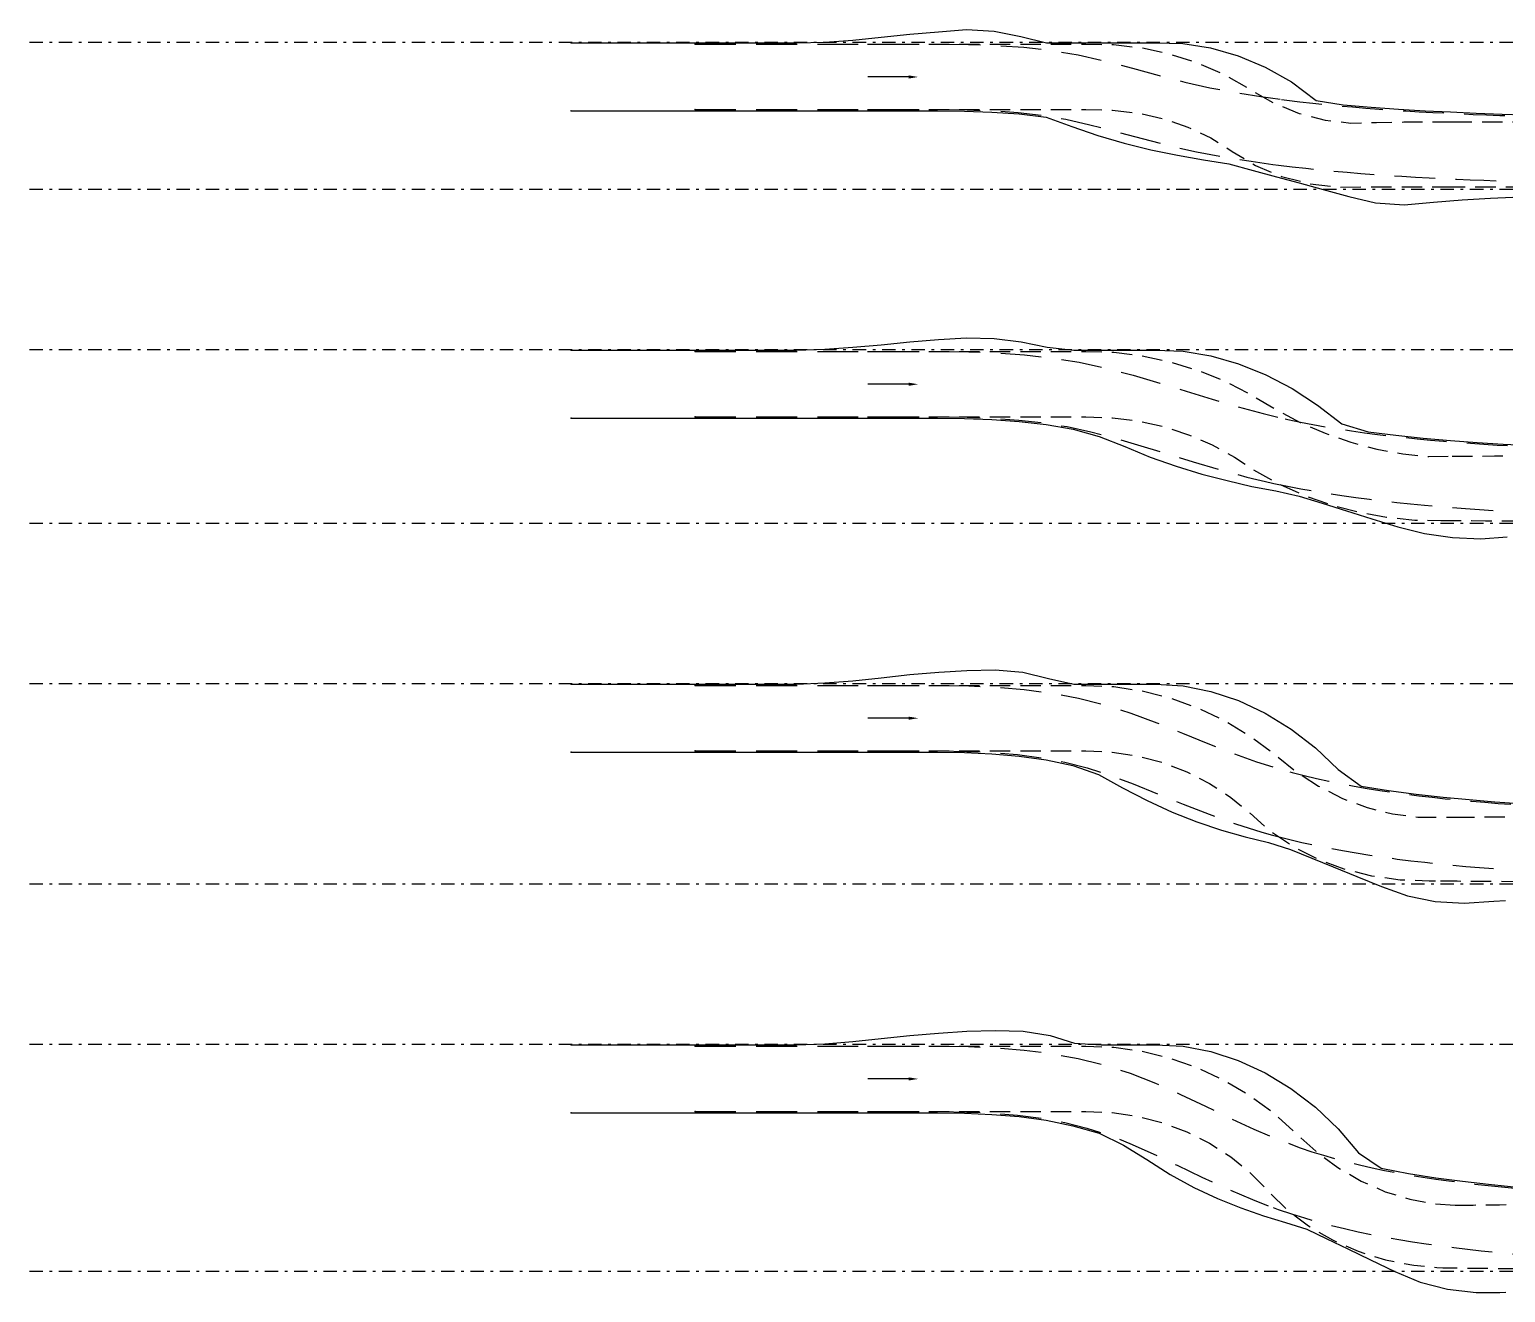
# Model space of a CAD drawing. Header units: millimetres. Extents: x -50 to 50, y -12 to 81.
# Drawn here: x -50 to 5.2, y 34.2 to 81.5 of the extents above; entities that cross this region are included whole.
import ezdxf
from ezdxf import colors
from ezdxf.entities.mleader import LeaderData, LeaderLine
from ezdxf.math import Vec2, Vec3

# ---------------------------------------------------------------- set-up
doc = ezdxf.new("R2010")
doc.units = ezdxf.units.MM
for name, pattern in [('DASHDOT', [1, 0.5, -0.25, 0, -0.25]), ('DASHED', [0.75, 0.5, -0.25]), ('DASHEDX2', [1.5, 1, -0.5])]:
    doc.linetypes.add(name, pattern=pattern)
doc.layers.add('ATVEHICLE', color=7, linetype='Continuous')
doc.layers.add('vej', color=7, linetype='DASHDOT')
doc.styles.get("Standard").update_dxf_attribs({"font": 'romans'})

# ---------------------------------------------------------------- blocks, each defined once
blk = doc.blocks.new('*U1520')
at = {"layer": 'ATVEHICLE', "color": 2, "lineweight": 0}
blk.add_circle((0, 0), 0.0127, dxfattribs=at)
blk = doc.blocks.new('*U1521')
at = {"layer": 'ATVEHICLE', "color": 2, "lineweight": 0}
blk.add_circle((0, 0), 0.0127, dxfattribs=at)
blk = doc.blocks.new('*U1522')
at = {"layer": 'ATVEHICLE', "color": 1, "lineweight": 0}
blk.add_circle((0, 0), 0.0127, dxfattribs=at)
blk = doc.blocks.new('*U1523')
at = {"layer": 'ATVEHICLE', "color": 1, "lineweight": 0}
blk.add_circle((0, 0), 0.0127, dxfattribs=at)
blk = doc.blocks.new('*U1526')
at = {"layer": 'ATVEHICLE', "color": 2, "lineweight": 0}
blk.add_circle((0, 0), 0.0127, dxfattribs=at)
blk = doc.blocks.new('*U1527')
at = {"layer": 'ATVEHICLE', "color": 2, "lineweight": 0}
blk.add_circle((0, 0), 0.0127, dxfattribs=at)
blk = doc.blocks.new('*U1528')
at = {"layer": 'ATVEHICLE', "color": 1, "lineweight": 0}
blk.add_circle((0, 0), 0.0127, dxfattribs=at)
blk = doc.blocks.new('*U1529')
at = {"layer": 'ATVEHICLE', "color": 1, "lineweight": 0}
blk.add_circle((0, 0), 0.0127, dxfattribs=at)
blk = doc.blocks.new('*U1532')
at = {"layer": 'ATVEHICLE', "color": 2, "lineweight": 0}
blk.add_circle((0, 0), 0.0127, dxfattribs=at)
blk = doc.blocks.new('*U1533')
at = {"layer": 'ATVEHICLE', "color": 2, "lineweight": 0}
blk.add_circle((0, 0), 0.0127, dxfattribs=at)
blk = doc.blocks.new('*U1534')
at = {"layer": 'ATVEHICLE', "color": 1, "lineweight": 0}
blk.add_circle((0, 0), 0.0127, dxfattribs=at)
blk = doc.blocks.new('*U1535')
at = {"layer": 'ATVEHICLE', "color": 1, "lineweight": 0}
blk.add_circle((0, 0), 0.0127, dxfattribs=at)
blk = doc.blocks.new('*U1538')
at = {"layer": 'ATVEHICLE', "color": 2, "lineweight": 0}
blk.add_circle((0, 0), 0.0127, dxfattribs=at)
blk = doc.blocks.new('*U1539')
at = {"layer": 'ATVEHICLE', "color": 2, "lineweight": 0}
blk.add_circle((0, 0), 0.0127, dxfattribs=at)
blk = doc.blocks.new('*U1540')
at = {"layer": 'ATVEHICLE', "color": 1, "lineweight": 0}
blk.add_circle((0, 0), 0.0127, dxfattribs=at)
blk = doc.blocks.new('*U1541')
at = {"layer": 'ATVEHICLE', "color": 1, "lineweight": 0}
blk.add_circle((0, 0), 0.0127, dxfattribs=at)
blk = doc.blocks.new('BUS 13 S')
at = {"layer": 'ATVEHICLE', "color": 1, "linetype": 'Continuous', "ltscale": 1.524, "flags": 128}
for points in [[(-29.73, 80.974), (-28.677, 80.974), (-27.623, 80.974), (-26.569, 80.974), (-25.515, 80.974), (-24.461, 80.974), (-23.407, 80.974), (-22.354, 80.974), (-21.3, 80.974), (-20.246, 80.996), (-19.191, 81.068), (-18.131, 81.183), (-17.065, 81.292), (-15.99, 81.388), (-15.99, 81.388), (-14.937, 81.471), (-13.905, 81.412), (-12.913, 81.213), (-11.948, 80.974), (-10.927, 80.975), (-9.907, 80.975), (-8.886, 80.975), (-7.865, 80.975), (-6.84, 80.947), (-5.805, 80.786), (-4.773, 80.488), (-3.76, 80.06), (-2.782, 79.508), (-1.857, 78.816), (-0.844, 78.652), (0.201, 78.566), (1.228, 78.493), (2.221, 78.433), (3.174, 78.384), (4.133, 78.341), (5.105, 78.304), (5.888, 78.278)], [(-29.73, 78.424), (-28.677, 78.424), (-27.623, 78.424), (-26.569, 78.424), (-25.515, 78.424), (-24.461, 78.424), (-23.407, 78.424), (-22.354, 78.424), (-21.3, 78.424), (-20.246, 78.424), (-19.192, 78.424), (-18.138, 78.424), (-17.084, 78.424), (-16.031, 78.424), (-16.031, 78.424), (-16.031, 78.424), (-15.01, 78.415), (-13.99, 78.382), (-12.972, 78.311), (-11.959, 78.19), (-10.993, 77.845), (-10.022, 77.499), (-9.035, 77.216), (-8.04, 76.974), (-7.042, 76.766), (-6.066, 76.597), (-5.121, 76.447), (-4.215, 76.2), (-3.335, 75.96), (-2.488, 75.728), (-1.598, 75.486), (-0.639, 75.224), (0.367, 74.984), (1.432, 74.909), (2.532, 75.014), (3.604, 75.094), (4.663, 75.154), (5.505, 75.195)], [(-29.73, 69.474), (-28.677, 69.474), (-27.623, 69.474), (-26.569, 69.474), (-25.515, 69.474), (-24.461, 69.474), (-23.407, 69.474), (-22.354, 69.474), (-21.3, 69.474), (-20.246, 69.505), (-19.19, 69.577), (-18.132, 69.668), (-17.065, 69.781), (-15.993, 69.864), (-15.993, 69.864), (-14.946, 69.927), (-13.907, 69.904), (-12.893, 69.785), (-11.918, 69.577), (-10.927, 69.474), (-9.907, 69.474), (-8.886, 69.474), (-7.865, 69.474), (-6.836, 69.428), (-5.796, 69.256), (-4.761, 68.962), (-3.742, 68.553), (-2.752, 68.034), (-1.803, 67.411), (-0.895, 66.716), (0.092, 66.414), (1.126, 66.289), (2.153, 66.183), (3.166, 66.094), (4.162, 66.019), (5.141, 65.957), (5.99, 65.91)], [(-29.73, 66.924), (-28.677, 66.924), (-27.623, 66.924), (-26.569, 66.924), (-25.515, 66.924), (-24.461, 66.924), (-23.407, 66.924), (-22.354, 66.924), (-21.3, 66.924), (-20.246, 66.924), (-19.192, 66.924), (-18.138, 66.924), (-17.084, 66.924), (-16.031, 66.923), (-16.031, 66.923), (-16.031, 66.923), (-15.01, 66.911), (-13.99, 66.876), (-12.972, 66.805), (-11.958, 66.688), (-10.953, 66.515), (-9.972, 66.24), (-9.018, 65.862), (-8.065, 65.463), (-7.096, 65.129), (-6.137, 64.832), (-5.19, 64.589), (-4.266, 64.374), (-3.363, 64.205), (-2.489, 64.005), (-1.632, 63.739), (-0.724, 63.457), (0.223, 63.164), (1.195, 62.863), (2.2, 62.613), (3.241, 62.464), (4.311, 62.413), (5.289, 62.487)], [(-29.73, 56.975), (-28.677, 56.975), (-27.623, 56.975), (-26.569, 56.975), (-25.515, 56.975), (-24.461, 56.975), (-23.407, 56.975), (-22.354, 56.975), (-21.3, 56.975), (-20.246, 57.016), (-19.19, 57.101), (-18.129, 57.205), (-17.058, 57.331), (-15.98, 57.42), (-15.98, 57.42), (-14.926, 57.485), (-13.865, 57.511), (-12.836, 57.417), (-11.872, 57.182), (-10.927, 56.975), (-9.907, 56.975), (-8.886, 56.975), (-7.865, 56.975), (-6.835, 56.911), (-5.795, 56.701), (-4.765, 56.356), (-3.759, 55.884), (-2.792, 55.291), (-1.879, 54.584), (-1.032, 53.771), (-0.168, 53.157), (0.853, 52.995), (1.88, 52.858), (2.891, 52.743), (3.875, 52.648), (4.829, 52.569), (5.753, 52.503)], [(-29.73, 54.425), (-28.677, 54.425), (-27.623, 54.425), (-26.569, 54.425), (-25.515, 54.425), (-24.461, 54.425), (-23.407, 54.425), (-22.354, 54.425), (-21.3, 54.425), (-20.246, 54.425), (-19.192, 54.425), (-18.138, 54.425), (-17.084, 54.425), (-16.031, 54.423), (-16.031, 54.423), (-16.031, 54.423), (-15.01, 54.408), (-13.99, 54.364), (-12.974, 54.278), (-11.963, 54.137), (-10.964, 53.932), (-10.006, 53.592), (-9.1, 53.096), (-8.18, 52.62), (-7.248, 52.184), (-6.319, 51.813), (-5.402, 51.51), (-4.509, 51.251), (-3.643, 51.04), (-2.817, 50.785), (-2.024, 50.461), (-1.218, 50.133), (-0.338, 49.773), (0.589, 49.395), (1.558, 49.048), (2.594, 48.84), (3.679, 48.775), (4.789, 48.843), (5.229, 48.88)], [(-29.73, 43.475), (-28.677, 43.475), (-27.623, 43.475), (-26.569, 43.475), (-25.515, 43.475), (-24.461, 43.475), (-23.407, 43.475), (-22.354, 43.475), (-21.3, 43.475), (-20.246, 43.512), (-19.19, 43.594), (-18.128, 43.715), (-17.06, 43.822), (-15.982, 43.913), (-15.982, 43.913), (-14.929, 43.979), (-13.869, 44.005), (-12.814, 43.982), (-11.813, 43.824), (-10.898, 43.539), (-9.907, 43.475), (-8.886, 43.475), (-7.865, 43.475), (-6.837, 43.418), (-5.8, 43.218), (-4.772, 42.884), (-3.766, 42.421), (-2.799, 41.836), (-1.884, 41.138), (-1.034, 40.333), (-0.267, 39.427), (0.581, 38.851), (1.596, 38.66), (2.616, 38.499), (3.619, 38.364), (4.597, 38.252), (5.545, 38.159)], [(-29.73, 40.925), (-28.677, 40.925), (-27.623, 40.925), (-26.569, 40.925), (-25.515, 40.925), (-24.461, 40.925), (-23.407, 40.925), (-22.354, 40.925), (-21.3, 40.925), (-20.246, 40.925), (-19.192, 40.925), (-18.138, 40.925), (-17.084, 40.925), (-16.031, 40.924), (-16.031, 40.924), (-16.031, 40.924), (-15.01, 40.909), (-13.99, 40.867), (-12.973, 40.784), (-11.962, 40.647), (-10.962, 40.446), (-9.981, 40.17), (-9.069, 39.716), (-8.188, 39.18), (-7.313, 38.625), (-6.434, 38.129), (-5.55, 37.721), (-4.678, 37.371), (-3.826, 37.072), (-2.999, 36.828), (-2.207, 36.573), (-1.459, 36.213), (-0.674, 35.835), (0.183, 35.422), (1.083, 34.989), (2.03, 34.59), (3.052, 34.327), (4.131, 34.204), (5.021, 34.207)], [(5.021, 34.207), (5.246, 34.222)]]:
    blk.add_lwpolyline(points, dxfattribs=at)
at = {"layer": 'ATVEHICLE', "color": 2, "linetype": 'DASHEDX2', "ltscale": 1.524, "flags": 128}
for points in [[(-25.09, 80.924), (-24.07, 80.924), (-23.049, 80.924), (-22.029, 80.924), (-21.008, 80.924), (-19.987, 80.924), (-18.967, 80.924), (-17.946, 80.924), (-16.925, 80.924), (-15.901, 80.923), (-14.864, 80.912), (-13.825, 80.876), (-12.79, 80.805), (-11.765, 80.688), (-10.756, 80.518), (-9.74, 80.288), (-8.726, 80.022), (-7.733, 79.752), (-6.768, 79.503), (-5.836, 79.292), (-4.891, 79.115), (-3.93, 78.961), (-3.153, 78.853)], [(-25.09, 78.474), (-24.07, 78.474), (-23.049, 78.474), (-22.029, 78.474), (-21.008, 78.474), (-19.987, 78.474), (-18.967, 78.474), (-17.946, 78.474), (-16.925, 78.474), (-15.908, 78.474), (-14.912, 78.463), (-13.943, 78.429), (-13.005, 78.364), (-12.097, 78.261), (-11.229, 78.114), (-10.329, 77.909), (-9.366, 77.657), (-8.369, 77.386), (-7.354, 77.124), (-6.331, 76.893), (-5.313, 76.702), (-4.291, 76.538), (-3.472, 76.424)], [(-3.153, 78.853), (-2.958, 78.828), (-2.468, 78.769), (-1.977, 78.714), (-1.483, 78.663), (-0.989, 78.615), (-0.493, 78.571), (0.005, 78.531), (0.503, 78.493), (1.002, 78.458), (1.503, 78.426), (2.004, 78.396), (2.505, 78.368), (3.008, 78.342), (3.51, 78.318), (4.014, 78.296), (4.518, 78.276), (5.022, 78.257), (5.527, 78.24), (6.031, 78.224), (6.537, 78.209), (7.042, 78.195), (7.548, 78.182), (8.054, 78.17), (8.56, 78.159), (9.067, 78.149), (9.573, 78.14), (10.08, 78.131), (10.587, 78.123), (11.094, 78.116), (11.601, 78.109), (12.109, 78.102), (12.616, 78.096), (13.123, 78.091), (13.631, 78.086), (14.139, 78.081), (14.646, 78.077), (15.154, 78.073), (15.662, 78.069), (16.17, 78.066), (16.678, 78.063), (17.186, 78.06), (17.694, 78.057), (18.202, 78.055), (18.71, 78.053), (19.218, 78.05), (19.726, 78.048), (20.235, 78.047), (20.743, 78.045), (21.251, 78.043), (21.759, 78.042), (22.268, 78.041), (22.776, 78.039), (23.284, 78.038), (23.793, 78.037), (23.894, 78.037)], [(-3.472, 76.424), (-3.267, 76.398), (-2.754, 76.336), (-2.241, 76.278), (-1.728, 76.225), (-1.215, 76.176), (-0.702, 76.13), (-0.189, 76.088), (0.324, 76.05), (0.837, 76.014), (1.349, 75.98), (1.862, 75.95), (2.374, 75.921), (2.886, 75.895), (3.398, 75.871), (3.91, 75.849), (4.422, 75.828), (4.933, 75.809), (5.444, 75.791), (5.956, 75.775), (6.467, 75.76), (6.977, 75.746), (7.488, 75.733), (7.999, 75.721), (8.509, 75.71), (9.019, 75.699), (9.529, 75.69), (10.04, 75.681), (10.55, 75.673), (11.059, 75.666), (11.569, 75.659), (12.079, 75.653), (12.588, 75.647), (13.098, 75.641), (13.608, 75.636), (14.117, 75.631), (14.626, 75.627), (15.136, 75.623), (15.645, 75.62), (16.154, 75.616), (16.663, 75.613), (17.172, 75.61), (17.681, 75.607), (18.19, 75.605), (18.699, 75.603), (19.208, 75.6), (19.717, 75.598), (20.226, 75.597), (20.735, 75.595), (21.244, 75.593), (21.753, 75.592), (22.262, 75.591), (22.77, 75.589), (23.279, 75.588), (23.788, 75.587), (23.89, 75.587)], [(-25.09, 69.424), (-24.07, 69.424), (-23.049, 69.424), (-22.029, 69.424), (-21.008, 69.424), (-19.987, 69.424), (-18.967, 69.424), (-17.946, 69.424), (-16.925, 69.424), (-15.896, 69.423), (-14.855, 69.409), (-13.812, 69.37), (-12.772, 69.297), (-11.74, 69.181), (-10.72, 69.017), (-9.713, 68.798), (-8.705, 68.531), (-7.705, 68.236), (-6.719, 67.932), (-5.746, 67.634), (-4.786, 67.351), (-3.839, 67.095), (-3.01, 66.898)], [(-25.09, 66.974), (-24.07, 66.974), (-23.049, 66.974), (-22.029, 66.974), (-21.008, 66.974), (-19.987, 66.974), (-18.967, 66.974), (-17.946, 66.974), (-16.925, 66.974), (-15.908, 66.973), (-14.91, 66.959), (-13.936, 66.923), (-12.986, 66.856), (-12.063, 66.753), (-11.167, 66.608), (-10.289, 66.417), (-9.368, 66.173), (-8.416, 65.892), (-7.444, 65.592), (-6.456, 65.289), (-5.458, 64.995), (-4.45, 64.723), (-3.543, 64.507)], [(-3.01, 66.898), (-2.917, 66.878), (-2.448, 66.78), (-1.975, 66.688), (-1.498, 66.603), (-1.017, 66.524), (-0.533, 66.451), (-0.047, 66.382), (0.442, 66.319), (0.933, 66.26), (1.426, 66.206), (1.921, 66.155), (2.417, 66.108), (2.914, 66.065), (3.413, 66.024), (3.913, 65.987), (4.413, 65.952), (4.915, 65.92), (5.417, 65.891), (5.92, 65.863), (6.424, 65.838), (6.928, 65.814), (7.433, 65.793), (7.938, 65.772), (8.443, 65.754), (8.949, 65.737), (9.455, 65.721), (9.962, 65.706), (10.468, 65.692), (10.976, 65.68), (11.483, 65.668), (11.99, 65.657), (12.498, 65.647), (13.006, 65.638), (13.514, 65.629), (14.022, 65.621), (14.53, 65.614), (15.039, 65.607), (15.547, 65.601), (16.056, 65.595), (16.564, 65.59), (17.073, 65.585), (17.582, 65.58), (18.091, 65.576), (18.6, 65.572), (19.109, 65.569), (19.618, 65.565), (20.127, 65.562), (20.636, 65.559), (21.146, 65.557), (21.655, 65.554), (22.164, 65.552), (22.674, 65.55), (23.183, 65.548), (23.692, 65.546), (23.896, 65.546)], [(-3.543, 64.507), (-3.442, 64.484), (-2.934, 64.378), (-2.425, 64.28), (-1.914, 64.189), (-1.403, 64.105), (-0.89, 64.027), (-0.377, 63.955), (0.137, 63.888), (0.651, 63.827), (1.165, 63.77), (1.679, 63.717), (2.193, 63.668), (2.708, 63.623), (3.222, 63.582), (3.736, 63.543), (4.25, 63.508), (4.764, 63.475), (5.277, 63.445), (5.791, 63.417), (6.304, 63.391), (6.817, 63.367), (7.33, 63.345), (7.843, 63.324), (8.356, 63.305), (8.868, 63.288), (9.38, 63.272), (9.893, 63.257), (10.405, 63.243), (10.916, 63.23), (11.428, 63.218), (11.94, 63.208), (12.451, 63.198), (12.963, 63.188), (13.474, 63.18), (13.985, 63.172), (14.496, 63.164), (15.007, 63.158), (15.518, 63.151), (16.029, 63.145), (16.539, 63.14), (17.05, 63.135), (17.561, 63.131), (18.071, 63.126), (18.582, 63.122), (19.092, 63.119), (19.602, 63.115), (20.113, 63.112), (20.623, 63.109), (21.133, 63.107), (21.643, 63.104), (22.154, 63.102), (22.664, 63.1), (23.174, 63.098), (23.684, 63.096), (23.888, 63.096)], [(-25.09, 56.925), (-24.07, 56.925), (-23.049, 56.925), (-22.029, 56.925), (-21.008, 56.925), (-19.987, 56.925), (-18.967, 56.925), (-17.946, 56.925), (-16.925, 56.925), (-15.895, 56.923), (-14.853, 56.905), (-13.811, 56.857), (-12.776, 56.771), (-11.752, 56.636), (-10.745, 56.447), (-9.761, 56.199), (-8.791, 55.886), (-7.817, 55.521), (-6.856, 55.135), (-5.913, 54.751), (-4.991, 54.391), (-4.089, 54.066), (-3.204, 53.788), (-2.847, 53.688)], [(-25.09, 54.475), (-24.07, 54.475), (-23.049, 54.475), (-22.029, 54.475), (-21.008, 54.475), (-19.987, 54.475), (-18.967, 54.475), (-17.946, 54.475), (-16.925, 54.475), (-15.911, 54.473), (-14.922, 54.455), (-13.96, 54.412), (-13.029, 54.334), (-12.129, 54.215), (-11.262, 54.052), (-10.43, 53.842), (-9.601, 53.574), (-8.709, 53.239), (-7.78, 52.866), (-6.828, 52.479), (-5.859, 52.1), (-4.88, 51.748), (-3.892, 51.437), (-3.495, 51.325)], [(-2.847, 53.688), (-2.757, 53.663), (-2.303, 53.547), (-1.843, 53.438), (-1.377, 53.336), (-0.907, 53.241), (-0.432, 53.152), (0.046, 53.07), (0.527, 52.993), (1.012, 52.922), (1.499, 52.856), (1.988, 52.794), (2.479, 52.738), (2.973, 52.685), (3.467, 52.636), (3.963, 52.59), (4.461, 52.548), (4.959, 52.509), (5.459, 52.473), (5.959, 52.44), (6.461, 52.409), (6.963, 52.38), (7.465, 52.353), (7.969, 52.329), (8.472, 52.306), (8.977, 52.285), (9.481, 52.265), (9.986, 52.247), (10.492, 52.231), (10.998, 52.215), (11.504, 52.201), (12.01, 52.188), (12.517, 52.175), (13.023, 52.164), (13.53, 52.154), (14.037, 52.144), (14.545, 52.135), (15.052, 52.127), (15.56, 52.119), (16.068, 52.112), (16.575, 52.105), (17.083, 52.099), (17.592, 52.094), (18.1, 52.089), (18.608, 52.084), (19.116, 52.079), (19.625, 52.075), (20.133, 52.072), (20.642, 52.068), (21.15, 52.065), (21.659, 52.062), (22.167, 52.059), (22.676, 52.056), (23.185, 52.054), (23.694, 52.052), (23.897, 52.051)], [(-3.495, 51.325), (-3.395, 51.298), (-2.895, 51.169), (-2.391, 51.05), (-1.885, 50.939), (-1.377, 50.836), (-0.868, 50.741), (-0.357, 50.653), (0.154, 50.572), (0.666, 50.496), (1.179, 50.427), (1.692, 50.362), (2.206, 50.303), (2.719, 50.248), (3.233, 50.197), (3.747, 50.15), (4.261, 50.106), (4.774, 50.066), (5.288, 50.029), (5.801, 49.995), (6.314, 49.963), (6.827, 49.934), (7.34, 49.906), (7.853, 49.881), (8.365, 49.858), (8.878, 49.837), (9.39, 49.817), (9.902, 49.799), (10.413, 49.782), (10.925, 49.766), (11.437, 49.752), (11.948, 49.738), (12.459, 49.726), (12.97, 49.715), (13.481, 49.704), (13.992, 49.694), (14.503, 49.685), (15.014, 49.677), (15.524, 49.669), (16.035, 49.662), (16.545, 49.656), (17.055, 49.65), (17.565, 49.644), (18.075, 49.639), (18.586, 49.634), (19.096, 49.63), (19.605, 49.625), (20.115, 49.622), (20.625, 49.618), (21.135, 49.615), (21.645, 49.612), (22.154, 49.609), (22.664, 49.606), (23.174, 49.604), (23.683, 49.602), (23.887, 49.601)], [(-25.09, 43.425), (-24.07, 43.425), (-23.049, 43.425), (-22.029, 43.425), (-21.008, 43.425), (-19.987, 43.425), (-18.967, 43.425), (-17.946, 43.425), (-16.925, 43.425), (-15.897, 43.423), (-14.859, 43.406), (-13.819, 43.362), (-12.786, 43.278), (-11.764, 43.147), (-10.758, 42.963), (-9.775, 42.719), (-8.82, 42.414), (-7.874, 42.041), (-6.928, 41.617), (-5.995, 41.173), (-5.081, 40.735), (-4.187, 40.321), (-3.31, 39.946), (-2.62, 39.68)], [(-25.09, 40.975), (-24.07, 40.975), (-23.049, 40.975), (-22.029, 40.975), (-21.008, 40.975), (-19.987, 40.975), (-18.967, 40.975), (-17.946, 40.975), (-16.925, 40.975), (-15.912, 40.973), (-14.923, 40.957), (-13.962, 40.916), (-13.031, 40.841), (-12.132, 40.725), (-11.265, 40.566), (-10.433, 40.359), (-9.641, 40.106), (-8.829, 39.785), (-7.96, 39.395), (-7.057, 38.965), (-6.132, 38.522), (-5.191, 38.087), (-4.237, 37.678), (-3.466, 37.38)], [(-2.62, 39.68), (-2.449, 39.618), (-2.022, 39.474), (-1.585, 39.337), (-1.14, 39.209), (-0.688, 39.09), (-0.23, 38.978), (0.235, 38.873), (0.704, 38.775), (1.177, 38.684), (1.655, 38.6), (2.136, 38.521), (2.62, 38.447), (3.107, 38.379), (3.596, 38.316), (4.087, 38.258), (4.58, 38.203), (5.075, 38.153), (5.572, 38.106), (6.069, 38.063), (6.568, 38.023), (7.068, 37.985), (7.569, 37.951), (8.071, 37.919), (8.573, 37.89), (9.076, 37.862), (9.58, 37.837), (10.084, 37.814), (10.589, 37.792), (11.094, 37.772), (11.6, 37.753), (12.106, 37.736), (12.612, 37.72), (13.119, 37.706), (13.626, 37.692), (14.133, 37.679), (14.641, 37.668), (15.148, 37.657), (15.656, 37.647), (16.164, 37.638), (16.672, 37.629), (17.18, 37.622), (17.689, 37.614), (18.197, 37.608), (18.706, 37.601), (19.215, 37.596), (19.724, 37.59), (20.233, 37.585), (20.742, 37.581), (21.251, 37.577), (21.76, 37.573), (22.269, 37.569), (22.778, 37.566), (23.287, 37.563), (23.797, 37.56), (23.899, 37.559)], [(-3.466, 37.38), (-3.272, 37.311), (-2.785, 37.145), (-2.294, 36.992), (-1.797, 36.849), (-1.297, 36.716), (-0.794, 36.593), (-0.288, 36.479), (0.22, 36.374), (0.729, 36.276), (1.24, 36.185), (1.752, 36.101), (2.265, 36.023), (2.778, 35.952), (3.292, 35.885), (3.806, 35.824), (4.32, 35.767), (4.835, 35.715), (5.349, 35.666), (5.863, 35.621), (6.378, 35.58), (6.892, 35.542), (7.406, 35.506), (7.92, 35.474), (8.434, 35.444), (8.947, 35.416), (9.461, 35.39), (9.974, 35.366), (10.487, 35.344), (11, 35.324), (11.513, 35.305), (12.026, 35.287), (12.538, 35.271), (13.05, 35.257), (13.562, 35.243), (14.074, 35.23), (14.586, 35.218), (15.098, 35.208), (15.61, 35.198), (16.121, 35.188), (16.632, 35.18), (17.144, 35.172), (17.655, 35.165), (18.166, 35.158), (18.677, 35.152), (19.188, 35.146), (19.699, 35.14), (20.21, 35.135), (20.72, 35.131), (21.231, 35.127), (21.742, 35.123), (22.252, 35.119), (22.763, 35.116), (23.273, 35.113), (23.784, 35.11), (23.886, 35.109)]]:
    blk.add_lwpolyline(points, dxfattribs=at)
at = {"layer": 'ATVEHICLE', "color": 2, "linetype": 'DASHED', "ltscale": 1.524, "flags": 128}
for points in [[(-18.64, 80.924), (-17.62, 80.924), (-16.599, 80.924), (-15.579, 80.924), (-14.558, 80.924), (-13.537, 80.924), (-12.517, 80.924), (-11.496, 80.924), (-10.475, 80.924), (-9.435, 80.904), (-8.379, 80.783), (-7.329, 80.556), (-6.297, 80.224), (-5.296, 79.789), (-4.338, 79.235), (-3.429, 78.719), (-2.486, 78.332), (-1.523, 78.08), (-0.554, 77.967), (0.405, 77.993), (1.418, 78.01), (2.411, 78.014), (3.208, 78.016)], [(-18.64, 78.474), (-17.62, 78.474), (-16.599, 78.474), (-15.579, 78.474), (-14.558, 78.474), (-13.537, 78.474), (-12.517, 78.474), (-11.496, 78.474), (-10.475, 78.474), (-9.473, 78.455), (-8.501, 78.341), (-7.558, 78.127), (-6.652, 77.816), (-5.792, 77.413), (-5, 76.911), (-4.122, 76.379), (-3.155, 75.976), (-2.122, 75.706), (-1.044, 75.574), (0.057, 75.585), (1.084, 75.589), (2.125, 75.585), (2.956, 75.583)], [(3.208, 78.016), (3.408, 78.017), (3.908, 78.018), (4.408, 78.019), (4.909, 78.019), (5.41, 78.02), (5.912, 78.021), (6.414, 78.021), (6.917, 78.022), (7.42, 78.022), (7.924, 78.022), (8.428, 78.023), (8.932, 78.023), (9.437, 78.023), (9.942, 78.023), (10.447, 78.023), (10.953, 78.024), (11.458, 78.024), (11.964, 78.024), (12.47, 78.024), (12.977, 78.024), (13.483, 78.024), (13.99, 78.024), (14.497, 78.024), (15.004, 78.024), (15.511, 78.024), (16.018, 78.024), (16.525, 78.024), (17.032, 78.024), (17.54, 78.024), (18.047, 78.024), (18.555, 78.024), (19.063, 78.024), (19.57, 78.024), (20.081, 78.024), (20.588, 78.024), (21.096, 78.024), (21.604, 78.024), (22.112, 78.024), (22.62, 78.024), (23.128, 78.024), (23.636, 78.024), (24.144, 78.024), (24.652, 78.024), (25.16, 78.024), (25.668, 78.024), (26.176, 78.024), (26.685, 78.024), (27.193, 78.024), (27.701, 78.024), (28.209, 78.024), (28.718, 78.024), (29.226, 78.024), (29.734, 78.024), (30.243, 78.024), (30.344, 78.024)], [(2.956, 75.583), (3.163, 75.582), (3.681, 75.581), (4.198, 75.58), (4.714, 75.579), (5.23, 75.578), (5.746, 75.578), (6.261, 75.577), (6.775, 75.577), (7.289, 75.577), (7.802, 75.576), (8.316, 75.576), (8.828, 75.576), (9.341, 75.575), (9.853, 75.575), (10.365, 75.575), (10.877, 75.575), (11.388, 75.575), (11.899, 75.575), (12.41, 75.575), (12.921, 75.575), (13.432, 75.575), (13.942, 75.575), (14.453, 75.575), (14.963, 75.574), (15.473, 75.574), (15.983, 75.574), (16.493, 75.574), (17.003, 75.574), (17.512, 75.574), (18.022, 75.574), (18.531, 75.574), (19.041, 75.574), (19.55, 75.574), (20.057, 75.574), (20.567, 75.574), (21.076, 75.574), (21.585, 75.574), (22.095, 75.574), (22.604, 75.574), (23.113, 75.574), (23.622, 75.574), (24.131, 75.574), (24.64, 75.574), (25.149, 75.574), (25.658, 75.574), (26.167, 75.574), (26.676, 75.574), (27.185, 75.574), (27.694, 75.574), (28.203, 75.574), (28.712, 75.574), (29.22, 75.574), (29.729, 75.574), (30.238, 75.574), (30.34, 75.574)], [(-18.64, 69.424), (-17.62, 69.424), (-16.599, 69.424), (-15.579, 69.424), (-14.558, 69.424), (-13.537, 69.424), (-12.517, 69.424), (-11.496, 69.424), (-10.475, 69.424), (-9.427, 69.39), (-8.37, 69.261), (-7.319, 69.036), (-6.284, 68.718), (-5.274, 68.309), (-4.299, 67.81), (-3.377, 67.255), (-2.455, 66.769), (-1.514, 66.358), (-0.558, 66.023), (0.408, 65.767), (1.382, 65.591), (2.359, 65.493), (3.228, 65.501)], [(-18.64, 66.974), (-17.62, 66.974), (-16.599, 66.974), (-15.579, 66.974), (-14.558, 66.974), (-13.537, 66.974), (-12.517, 66.974), (-11.496, 66.974), (-10.475, 66.974), (-9.477, 66.942), (-8.499, 66.818), (-7.548, 66.606), (-6.629, 66.307), (-5.748, 65.925), (-4.912, 65.463), (-4.092, 64.929), (-3.203, 64.443), (-2.264, 64.027), (-1.283, 63.683), (-0.266, 63.413), (0.778, 63.22), (1.841, 63.106), (2.806, 63.098)], [(3.228, 65.501), (3.327, 65.502), (3.822, 65.505), (4.317, 65.508), (4.814, 65.51), (5.312, 65.512), (5.81, 65.514), (6.31, 65.516), (6.81, 65.517), (7.31, 65.518), (7.812, 65.519), (8.314, 65.52), (8.816, 65.52), (9.32, 65.521), (9.823, 65.521), (10.327, 65.522), (10.832, 65.522), (11.337, 65.523), (11.842, 65.523), (12.348, 65.523), (12.854, 65.523), (13.36, 65.523), (13.866, 65.524), (14.373, 65.524), (14.88, 65.524), (15.387, 65.524), (15.894, 65.524), (16.402, 65.524), (16.91, 65.524), (17.418, 65.524), (17.926, 65.524), (18.434, 65.524), (18.942, 65.524), (19.45, 65.524), (19.959, 65.524), (20.467, 65.524), (20.976, 65.524), (21.485, 65.524), (21.994, 65.524), (22.502, 65.524), (23.011, 65.524), (23.523, 65.524), (24.032, 65.524), (24.541, 65.524), (25.05, 65.524), (25.559, 65.524), (26.068, 65.524), (26.577, 65.524), (27.086, 65.524), (27.595, 65.524), (28.105, 65.524), (28.614, 65.524), (29.123, 65.524), (29.633, 65.524), (30.142, 65.524), (30.346, 65.524)], [(2.806, 63.098), (2.911, 63.097), (3.436, 63.094), (3.961, 63.091), (4.484, 63.089), (5.006, 63.086), (5.527, 63.085), (6.048, 63.083), (6.567, 63.082), (7.086, 63.081), (7.605, 63.08), (8.122, 63.079), (8.639, 63.078), (9.156, 63.078), (9.672, 63.077), (10.187, 63.077), (10.702, 63.077), (11.217, 63.076), (11.731, 63.076), (12.245, 63.076), (12.759, 63.076), (13.272, 63.075), (13.785, 63.075), (14.298, 63.075), (14.811, 63.075), (15.323, 63.075), (15.835, 63.075), (16.347, 63.075), (16.859, 63.075), (17.371, 63.075), (17.882, 63.075), (18.394, 63.075), (18.905, 63.075), (19.416, 63.075), (19.927, 63.075), (20.438, 63.074), (20.949, 63.074), (21.46, 63.074), (21.97, 63.074), (22.481, 63.074), (22.992, 63.074), (23.5, 63.074), (24.01, 63.074), (24.521, 63.074), (25.031, 63.074), (25.542, 63.074), (26.052, 63.074), (26.563, 63.074), (27.073, 63.074), (27.583, 63.074), (28.093, 63.074), (28.604, 63.074), (29.114, 63.074), (29.624, 63.074), (30.134, 63.074), (30.338, 63.074)], [(-18.64, 56.925), (-17.62, 56.925), (-16.599, 56.925), (-15.579, 56.925), (-14.558, 56.925), (-13.537, 56.925), (-12.517, 56.925), (-11.496, 56.925), (-10.475, 56.925), (-9.421, 56.878), (-8.363, 56.719), (-7.314, 56.455), (-6.289, 56.086), (-5.298, 55.616), (-4.353, 55.048), (-3.464, 54.388), (-2.638, 53.72), (-1.775, 53.155), (-0.876, 52.697), (0.051, 52.349), (0.996, 52.116), (1.95, 51.997), (2.912, 51.986), (3.303, 51.99)], [(-18.64, 54.475), (-17.62, 54.475), (-16.599, 54.475), (-15.579, 54.475), (-14.558, 54.475), (-13.537, 54.475), (-12.517, 54.475), (-11.496, 54.475), (-10.475, 54.475), (-9.485, 54.43), (-8.519, 54.28), (-7.585, 54.032), (-6.691, 53.688), (-5.845, 53.254), (-5.055, 52.735), (-4.327, 52.137), (-3.585, 51.481), (-2.739, 50.908), (-1.814, 50.434), (-0.825, 50.063), (0.213, 49.801), (1.286, 49.652), (2.366, 49.614), (2.79, 49.61)], [(3.303, 51.99), (3.401, 51.991), (3.893, 51.996), (4.385, 52), (4.878, 52.004), (5.373, 52.007), (5.869, 52.01), (6.365, 52.012), (6.863, 52.014), (7.361, 52.015), (7.86, 52.017), (8.36, 52.018), (8.86, 52.019), (9.361, 52.02), (9.863, 52.021), (10.365, 52.021), (10.868, 52.022), (11.371, 52.022), (11.875, 52.023), (12.379, 52.023), (12.884, 52.023), (13.389, 52.024), (13.894, 52.024), (14.399, 52.024), (14.905, 52.024), (15.411, 52.024), (15.917, 52.024), (16.424, 52.024), (16.93, 52.025), (17.437, 52.025), (17.944, 52.025), (18.451, 52.025), (18.959, 52.025), (19.466, 52.025), (19.974, 52.025), (20.482, 52.025), (20.989, 52.025), (21.497, 52.025), (22.005, 52.025), (22.514, 52.025), (23.022, 52.025), (23.53, 52.025), (24.038, 52.025), (24.549, 52.025), (25.058, 52.025), (25.566, 52.025), (26.074, 52.025), (26.583, 52.025), (27.091, 52.025), (27.6, 52.025), (28.109, 52.025), (28.617, 52.025), (29.126, 52.025), (29.635, 52.025), (30.143, 52.025), (30.347, 52.025)], [(2.79, 49.61), (2.896, 49.609), (3.424, 49.604), (3.95, 49.6), (4.476, 49.596), (5, 49.593), (5.523, 49.59), (6.046, 49.588), (6.567, 49.586), (7.087, 49.585), (7.607, 49.583), (8.125, 49.582), (8.643, 49.581), (9.161, 49.58), (9.678, 49.579), (10.194, 49.579), (10.709, 49.578), (11.225, 49.578), (11.739, 49.577), (12.254, 49.577), (12.768, 49.577), (13.281, 49.576), (13.794, 49.576), (14.307, 49.576), (14.82, 49.576), (15.332, 49.576), (15.845, 49.576), (16.357, 49.576), (16.868, 49.575), (17.38, 49.575), (17.891, 49.575), (18.402, 49.575), (18.913, 49.575), (19.424, 49.575), (19.935, 49.575), (20.446, 49.575), (20.956, 49.575), (21.467, 49.575), (21.977, 49.575), (22.487, 49.575), (22.998, 49.575), (23.508, 49.575), (24.018, 49.575), (24.525, 49.575), (25.035, 49.575), (25.545, 49.575), (26.055, 49.575), (26.565, 49.575), (27.075, 49.575), (27.585, 49.575), (28.095, 49.575), (28.604, 49.575), (29.114, 49.575), (29.624, 49.575), (30.133, 49.575), (30.337, 49.575)], [(-18.64, 43.425), (-17.62, 43.425), (-16.599, 43.425), (-15.579, 43.425), (-14.558, 43.425), (-13.537, 43.425), (-12.517, 43.425), (-11.496, 43.425), (-10.475, 43.425), (-9.426, 43.383), (-8.369, 43.232), (-7.322, 42.976), (-6.297, 42.615), (-5.306, 42.152), (-4.36, 41.592), (-3.47, 40.939), (-2.648, 40.194), (-1.872, 39.489), (-1.046, 38.879), (-0.178, 38.373), (0.725, 37.977), (1.652, 37.692), (2.595, 37.523), (3.351, 37.47)], [(-18.64, 40.975), (-17.62, 40.975), (-16.599, 40.975), (-15.579, 40.975), (-14.558, 40.975), (-13.537, 40.975), (-12.517, 40.975), (-11.496, 40.975), (-10.475, 40.975), (-9.484, 40.935), (-8.519, 40.793), (-7.585, 40.551), (-6.69, 40.215), (-5.843, 39.787), (-5.051, 39.275), (-4.322, 38.683), (-3.669, 38.017), (-2.957, 37.313), (-2.146, 36.695), (-1.251, 36.171), (-0.286, 35.746), (0.734, 35.428), (1.795, 35.221), (2.663, 35.139)], [(3.351, 37.47), (3.54, 37.468), (4.024, 37.477), (4.513, 37.484), (5.003, 37.489), (5.494, 37.495), (5.986, 37.499), (6.48, 37.503), (6.975, 37.506), (7.471, 37.509), (7.968, 37.511), (8.466, 37.513), (8.964, 37.515), (9.464, 37.516), (9.964, 37.517), (10.465, 37.519), (10.967, 37.52), (11.469, 37.52), (11.972, 37.521), (12.475, 37.522), (12.979, 37.522), (13.483, 37.522), (13.988, 37.523), (14.493, 37.523), (14.998, 37.523), (15.504, 37.524), (16.01, 37.524), (16.516, 37.524), (17.023, 37.524), (17.53, 37.524), (18.037, 37.524), (18.544, 37.524), (19.052, 37.525), (19.559, 37.525), (20.067, 37.525), (20.575, 37.525), (21.083, 37.525), (21.592, 37.525), (22.1, 37.525), (22.609, 37.525), (23.117, 37.525), (23.626, 37.525), (24.135, 37.525), (24.644, 37.525), (25.153, 37.525), (25.662, 37.525), (26.171, 37.525), (26.682, 37.525), (27.191, 37.525), (27.7, 37.525), (28.21, 37.525), (28.719, 37.525), (29.228, 37.525), (29.737, 37.525), (30.247, 37.525), (30.349, 37.525)], [(2.663, 35.139), (2.882, 35.13), (3.419, 35.123), (3.951, 35.116), (4.482, 35.111), (5.011, 35.105), (5.539, 35.101), (6.066, 35.097), (6.591, 35.094), (7.116, 35.091), (7.639, 35.089), (8.161, 35.087), (8.683, 35.085), (9.203, 35.084), (9.723, 35.083), (10.242, 35.081), (10.76, 35.08), (11.278, 35.08), (11.795, 35.079), (12.312, 35.078), (12.828, 35.078), (13.343, 35.078), (13.859, 35.077), (14.373, 35.077), (14.888, 35.077), (15.402, 35.076), (15.916, 35.076), (16.429, 35.076), (16.942, 35.076), (17.455, 35.076), (17.968, 35.076), (18.48, 35.076), (18.993, 35.075), (19.505, 35.075), (20.017, 35.075), (20.529, 35.075), (21.04, 35.075), (21.552, 35.075), (22.063, 35.075), (22.575, 35.075), (23.086, 35.075), (23.597, 35.075), (24.108, 35.075), (24.619, 35.075), (25.13, 35.075), (25.64, 35.075), (26.151, 35.075), (26.659, 35.075), (27.17, 35.075), (27.681, 35.075), (28.191, 35.075), (28.702, 35.075), (29.213, 35.075), (29.723, 35.075), (30.233, 35.075), (30.336, 35.075)]]:
    blk.add_lwpolyline(points, dxfattribs=at)
at = {"layer": 'vej'}
for p, q in [((-50, 80.999), (50, 80.999)), ((-50, 75.499), (50, 75.499)), ((-50, 69.499), (50, 69.499)), ((-50, 62.999), (50, 62.999)), ((-50, 57), (50, 57)), ((-50, 49.5), (50, 49.5)), ((-50, 43.5), (50, 43.5)), ((-50, 35), (50, 35))]:
    blk.add_line(p, q, dxfattribs=at)
at = {"layer": 'ATVEHICLE'}
for name, p in [('*U1522', (-29.73, 80.974)), ('*U1520', (-25.09, 80.924)), ('*U1523', (-29.73, 78.424)), ('*U1521', (-25.09, 78.474)), ('*U1528', (-29.73, 69.474)), ('*U1526', (-25.09, 69.424)), ('*U1529', (-29.73, 66.924)), ('*U1527', (-25.09, 66.974)), ('*U1534', (-29.73, 56.975)), ('*U1532', (-25.09, 56.925)), ('*U1535', (-29.73, 54.425)), ('*U1533', (-25.09, 54.475)), ('*U1540', (-29.73, 43.475)), ('*U1538', (-25.09, 43.425)), ('*U1541', (-29.73, 40.925)), ('*U1539', (-25.09, 40.975))]:
    blk.add_blockref(name, p, dxfattribs=at)
ml = blk.add_multileader_mtext('Standard')
ml.set_content('', color=256)
ml.set_leader_properties()
ml.build(insert=Vec2(0, 0))
ml.multileader.update_dxf_attribs({"text_right_attachment_type": 6, "dogleg_length": 0.36, "arrow_head_size": 0.36})
ctx = ml.context
ctx.base_point, ctx.char_height, ctx.arrow_head_size, ctx.landing_gap_size, ctx.plane_origin = Vec3(-18.815, 79.875), 0.36, 0.36, 0.18, Vec3(-16.746, 79.695)
ctx.right_attachment, ctx.text_align_type = 6, 2
notes = []
notes.append((ctx, [(0, (1, 1, 0), (-17.735, 79.695), (-1, 0), 0.72, [(0, [(-16.746, 79.695)], 0, [])])]))
ctx.mtext.insert, ctx.mtext.alignment, ctx.mtext.flow_direction = Vec3(-18.635, 80.055), 3, 5
ml = blk.add_multileader_mtext('Standard')
ml.set_content('', color=256)
ml.set_leader_properties()
ml.build(insert=Vec2(0, 0))
ml.multileader.update_dxf_attribs({"text_right_attachment_type": 6, "dogleg_length": 0.36, "arrow_head_size": 0.36})
ctx = ml.context
ctx.base_point, ctx.char_height, ctx.arrow_head_size, ctx.landing_gap_size, ctx.plane_origin = Vec3(-18.815, 68.375), 0.36, 0.36, 0.18, Vec3(-16.746, 68.195)
ctx.right_attachment, ctx.text_align_type = 6, 2
notes.append((ctx, [(0, (1, 1, 0), (-17.735, 68.195), (-1, 0), 0.72, [(0, [(-16.746, 68.195)], 0, [])])]))
ctx.mtext.insert, ctx.mtext.alignment, ctx.mtext.flow_direction = Vec3(-18.635, 68.555), 3, 5
ml = blk.add_multileader_mtext('Standard')
ml.set_content('', color=256)
ml.set_leader_properties()
ml.build(insert=Vec2(0, 0))
ml.multileader.update_dxf_attribs({"text_right_attachment_type": 6, "dogleg_length": 0.36, "arrow_head_size": 0.36})
ctx = ml.context
ctx.base_point, ctx.char_height, ctx.arrow_head_size, ctx.landing_gap_size, ctx.plane_origin = Vec3(-18.815, 55.876), 0.36, 0.36, 0.18, Vec3(-16.746, 55.696)
ctx.right_attachment, ctx.text_align_type = 6, 2
notes.append((ctx, [(0, (1, 1, 0), (-17.735, 55.696), (-1, 0), 0.72, [(0, [(-16.746, 55.696)], 0, [])])]))
ctx.mtext.insert, ctx.mtext.alignment, ctx.mtext.flow_direction = Vec3(-18.635, 56.056), 3, 5
ml = blk.add_multileader_mtext('Standard')
ml.set_content('', color=256)
ml.set_leader_properties()
ml.build(insert=Vec2(0, 0))
ml.multileader.update_dxf_attribs({"text_right_attachment_type": 6, "dogleg_length": 0.36, "arrow_head_size": 0.36})
ctx = ml.context
ctx.base_point, ctx.char_height, ctx.arrow_head_size, ctx.landing_gap_size, ctx.plane_origin = Vec3(-18.815, 42.376), 0.36, 0.36, 0.18, Vec3(-16.746, 42.196)
ctx.right_attachment, ctx.text_align_type = 6, 2
notes.append((ctx, [(0, (1, 1, 0), (-17.735, 42.196), (-1, 0), 0.72, [(0, [(-16.746, 42.196)], 0, [])])]))
ctx.mtext.insert, ctx.mtext.alignment, ctx.mtext.flow_direction = Vec3(-18.635, 42.556), 3, 5
for ctx, leaders in notes:
    for number, flags, end, landing, length, lines in leaders:
        leader = LeaderData()
        leader.index, (leader.has_last_leader_line, leader.has_dogleg_vector, leader.attachment_direction) = number, flags
        leader.last_leader_point, leader.dogleg_vector, leader.dogleg_length = Vec3(end), Vec3(landing), length
        for number, points, colour, breaks in lines:
            line = LeaderLine()
            line.index, line.vertices, line.color, line.breaks = number, Vec3.list(points), colors.encode_raw_color(colour), breaks
            leader.lines.append(line)
        ctx.leaders.append(leader)

msp = doc.modelspace()

# ---------------------------------------------------------------- block references
msp.add_blockref('BUS 13 S', (0, 0))

doc.saveas('drawing.dxf')
